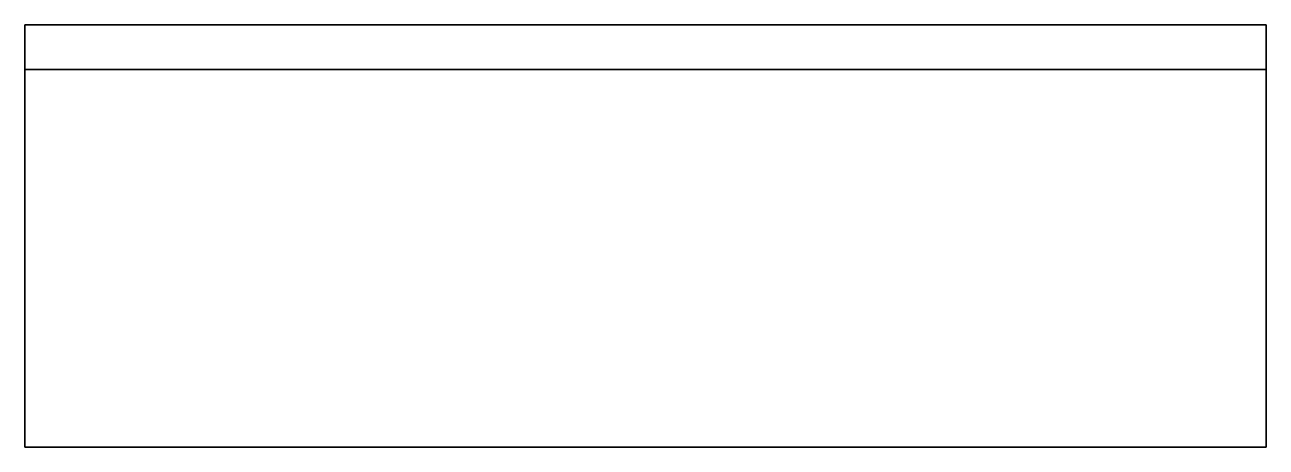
# Model space of a CAD drawing. Header units: millimetres. Extents: x 0 to 500, y 0 to 170.
import ezdxf

# ---------------------------------------------------------------- set-up
doc = ezdxf.new("R2010")
doc.units = ezdxf.units.MM
doc.layers.add('Layer1', color=10, linetype='Continuous')
doc.layers.add('Layer2', color=6, linetype='Continuous')

msp = doc.modelspace()

# ---------------------------------------------------------------- linework, layer by layer
for p, q in [((0, 0), (0, 170)), ((0, 170), (500, 170)), ((0, 152, 18), (0, 170)), ((500, 170), (500, 0)), ((500, 152, 18), (500, 170)), ((0, 152, 18), (500, 152, 18)), ((0, 0, 18), (0, 152, 18)), ((500, 0, 18), (500, 152, 18)), ((500, 0), (0, 0)), ((500, 0, 18), (0, 0, 18)), ((0, 0), (0, 0, 18)), ((500, 0), (500, 0, 18))]:
    msp.add_line(p, q)
at = {"layer": 'Layer1'}
for points in [[(0, 0), (500, 0), (500, 170), (0, 170)], [(500, 0, 18), (0, 0, 18), (0, 152, 18), (500, 152, 18)]]:
    msp.add_3dface(points, dxfattribs=at)
at = {"layer": 'Layer1', "invisible_edges": 15}
msp.add_3dface([(0, 0, 18), (0, 0), (0, 152), (0, 152, 18)], dxfattribs=at)
at = {"layer": 'Layer2'}
for points in [[(500, 170), (500, 152, 18), (0, 152, 18), (0, 170)], [(0, 170), (0, 152, 18), (0, 0, 18), (0, 0)], [(500, 0), (500, 0, 18), (500, 152, 18), (500, 170)], [(0, 0), (0, 0, 18), (500, 0, 18), (500, 0)]]:
    msp.add_3dface(points, dxfattribs=at)

doc.saveas('drawing.dxf')
